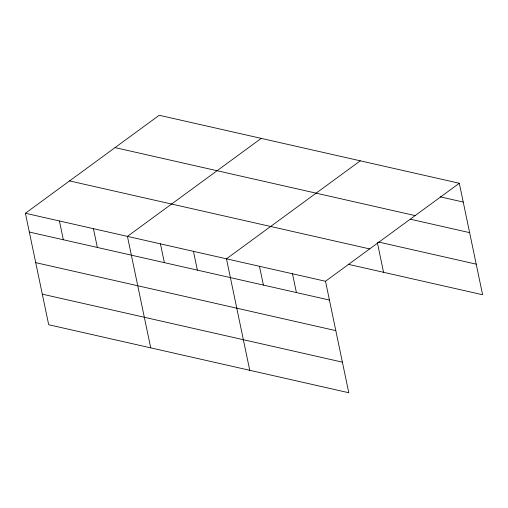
<?xml version="1.0" encoding="UTF-8"?>
<svg xmlns="http://www.w3.org/2000/svg" width="508" height="508" viewBox="0 0 508 508"><rect width="100%" height="100%" fill="white"/><g stroke="black" fill="none" stroke-linecap="round" stroke-linejoin="round"><path stroke-width="0.76" d="M25.4 213.258L325.501 281.261L348.786 392.735L48.692 324.739L25.4 213.258L159.214 115.265L459.308 183.261L482.6 294.742L348.253 264.3M261.245 138.386L127.432 236.379L150.724 347.853M360.28 160.826L226.466 258.82L249.752 370.294M325.501 281.261L459.308 183.261M440.207 196.831L463.239 202.051M115.056 147.606L415.15 215.602M410.515 219.246L469.627 232.639M378.714 242.062L476.212 264.154M69.558 180.924L369.659 248.92M29.324 232.048L329.425 300.044M35.712 262.636L335.813 330.632M42.297 294.151L342.398 362.147M377.336 242.481L383.565 272.301M292.487 273.78L296.412 292.564M259.474 266.3L263.398 285.083M193.453 251.339L197.377 270.123M160.445 243.859L164.37 262.642M93.421 228.67L97.346 247.459M59.411 220.967L63.335 239.751"/></g></svg>
